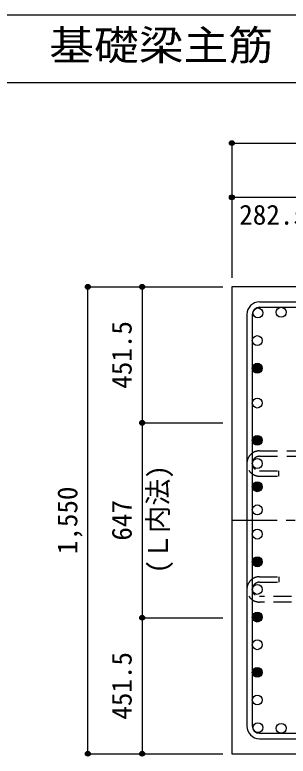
# Model space of a CAD drawing. Units: millimetres at full size, sheet at 1:30. Extents: x -5973 to 5954, y -4195 to 4201.
# Drawn here: x -942 to -36, y 1740 to 4201 of the extents above; entities that cross this region are included whole.
import ezdxf
from ezdxf.enums import TextEntityAlignment as Align

# ---------------------------------------------------------------- set-up
doc = ezdxf.new("R2010")
doc.units = ezdxf.units.MM
doc.header["$LTSCALE"] = 30
doc.header["$PDMODE"] = 32
doc.header["$PDSIZE"] = 15
doc.linetypes.add('CHAIN1', pattern=[8, 5, -1, 1, -1])
doc.linetypes.add('DASHED2', pattern=[3, 2, -1])
for name, color, linetype in [('0-1_躯体線', 2, 'Continuous'), ('0-3_立上り筋', 4, 'Continuous'), ('0-4_フープ筋', 7, 'Continuous'), ('0-7_文字', 4, 'Continuous'), ('0-C_中子', 7, 'DASHED2'), ('0-D_寸法', 4, 'Continuous'), ('6-7_文字', 7, 'Continuous'), ('F-0_枠', 6, 'Continuous')]:
    doc.layers.add(name, color=color, linetype=linetype)
doc.styles.add('ＭＳ ゴシック', font='')
doc.styles.get('ＭＳ ゴシック').set_extended_font_data('MS Gothic')

msp = doc.modelspace()

# ---------------------------------------------------------------- linework, layer by layer
at = {"layer": '0-1_躯体線'}
for p, q in [((-222.56, 3298.3), (-222.56, 1748.3)), ((1727.44, 3298.3), (-222.56, 3298.3)), ((-222.56, 1748.3), (276.44, 1748.3))]:
    msp.add_line(p, q, dxfattribs=at)
at = {"layer": '0-3_立上り筋', "color": 3}
for centre in [(-135.87, 3211.6), (-58.87, 3213.8), (-138.06, 3119.83), (-138.06, 3028.06), (-138.06, 2912.53), (-138.06, 2788.78), (-138.06, 2711.78), (-138.06, 2634.78), (-138.06, 2557.78), (-138.06, 2477.41), (-138.06, 2385.64), (-138.06, 2293.86), (-138.06, 2202.09), (-138.06, 2110.32), (-138.06, 2018.54), (-138.06, 1926.77), (-135.87, 1835), (-58.87, 1832.8)]:
    msp.add_circle(centre, 16.5, dxfattribs=at)
at = {"layer": '0-3_立上り筋'}
for centre, radius in [((-138.06, 3028.06), 16.5), ((-138.06, 3028.06), 14.85), ((-138.06, 3028.06), 13.2), ((-138.06, 3028.06), 11.55), ((-138.06, 3028.06), 9.9), ((-138.06, 3028.06), 8.25), ((-138.06, 3028.06), 6.6), ((-138.06, 3028.06), 4.95), ((-138.06, 3028.06), 3.3), ((-138.06, 3028.06), 1.65), ((-138.06, 2788.78), 16.5), ((-138.06, 2788.78), 14.85), ((-138.06, 2788.78), 13.2), ((-138.06, 2788.78), 11.55), ((-138.06, 2788.78), 9.9), ((-138.06, 2788.78), 8.25), ((-138.06, 2788.78), 6.6), ((-138.06, 2788.78), 4.95), ((-138.06, 2788.78), 3.3), ((-138.06, 2788.78), 1.65), ((-138.06, 2634.78), 16.5), ((-138.06, 2634.78), 14.85), ((-138.06, 2634.78), 13.2), ((-138.06, 2634.78), 11.55), ((-138.06, 2634.78), 9.9), ((-138.06, 2634.78), 8.25), ((-138.06, 2634.78), 6.6), ((-138.06, 2634.78), 4.95), ((-138.06, 2634.78), 3.3), ((-138.06, 2634.78), 1.65), ((-138.06, 2385.64), 16.5), ((-138.06, 2385.64), 14.85), ((-138.06, 2385.64), 13.2), ((-138.06, 2385.64), 11.55), ((-138.06, 2385.64), 9.9), ((-138.06, 2385.64), 8.25), ((-138.06, 2385.64), 6.6), ((-138.06, 2385.64), 4.95), ((-138.06, 2385.64), 3.3), ((-138.06, 2385.64), 1.65), ((-138.06, 2202.09), 16.5), ((-138.06, 2202.09), 14.85), ((-138.06, 2202.09), 13.2), ((-138.06, 2202.09), 11.55), ((-138.06, 2202.09), 9.9), ((-138.06, 2202.09), 8.25), ((-138.06, 2202.09), 6.6), ((-138.06, 2202.09), 4.95), ((-138.06, 2202.09), 3.3), ((-138.06, 2202.09), 1.65), ((-138.06, 2018.54), 16.5), ((-138.06, 2018.54), 14.85), ((-138.06, 2018.54), 13.2), ((-138.06, 2018.54), 11.55), ((-138.06, 2018.54), 9.9), ((-138.06, 2018.54), 8.25), ((-138.06, 2018.54), 6.6), ((-138.06, 2018.54), 4.95), ((-138.06, 2018.54), 3.3), ((-138.06, 2018.54), 1.65)]:
    msp.add_circle(centre, radius, dxfattribs=at)
at = {"layer": '0-4_フープ筋'}
for p, q in [((-130.56, 3248.3), (1235.44, 3248.3)), ((-130.56, 3230.3), (1235.44, 3230.3)), ((-172.56, 3206.3), (-172.56, 1840.3)), ((-154.56, 3206.3), (-154.56, 1840.3)), ((-130.56, 1816.3), (1235.44, 1816.3)), ((-130.56, 1798.3), (1235.44, 1798.3))]:
    msp.add_line(p, q, dxfattribs=at)
for centre, radius, start, end in [((-130.56, 3206.3), 42, 90, 180), ((-130.56, 3206.3), 24, 90, 180), ((-130.56, 1840.3), 42, 180, 270), ((-130.56, 1840.3), 24, 180, 270)]:
    msp.add_arc(centre, radius, start, end, dxfattribs=at)
at = {"layer": '0-C_中子'}
for p, q in [((-130.56, 2753.78), (1235.44, 2753.78)), ((-130.56, 2735.78), (1235.44, 2735.78)), ((-130.56, 2687.78), (-66.56, 2687.78)), ((-130.56, 2335.86), (-66.56, 2335.86)), ((-130.56, 2317.86), (-66.56, 2317.86)), ((-66.56, 2335.86), (-66.56, 2317.86)), ((1235.44, 2269.86), (-130.56, 2269.86)), ((1235.44, 2251.86), (-130.56, 2251.86))]:
    msp.add_line(p, q, dxfattribs=at)
msp.add_lwpolyline([(-130.56, 2669.78), (-66.56, 2669.78), (-66.56, 2687.78)], dxfattribs=at)
for centre, radius in [((-130.56, 2711.78), 42), ((-130.56, 2711.78), 24), ((-130.56, 2293.86), 42), ((-130.56, 2293.86), 24)]:
    msp.add_arc(centre, radius, 90, 270, dxfattribs=at)
at = {"layer": '0-D_寸法'}
for p, q in [((-222.56, 3775.34), (-222.56, 3595.34)), ((-222.56, 3775.34), (-222.56, 3595.34)), ((-222.56, 3775.34), (1327.44, 3775.34)), ((-222.56, 3595.34), (-222.56, 3328.3)), ((-222.56, 3595.34), (59.95, 3595.34)), ((-222.56, 3595.34), (-222.56, 3328.3)), ((-699.6, 3298.3), (-519.6, 3298.3)), ((-699.6, 3298.3), (-519.6, 3298.3)), ((-699.6, 1748.3), (-699.6, 3298.3)), ((-519.6, 3298.3), (-519.6, 2846.8)), ((-519.6, 3298.3), (-252.56, 3298.3)), ((-519.6, 2846.8), (-519.6, 2199.8)), ((-519.6, 2846.8), (-252.56, 2846.8)), ((-519.6, 2199.8), (-252.56, 2199.8)), ((-519.6, 2199.8), (-519.6, 1748.3)), ((-699.6, 1748.3), (-519.6, 1748.3)), ((-519.6, 1748.3), (-252.56, 1748.3)), ((-519.6, 1748.3), (-252.56, 1748.3))]:
    msp.add_line(p, q, dxfattribs=at)
at = {"layer": '0-D_寸法', "linetype": 'CHAIN1'}
msp.add_line((-222.56, 2523.3), (1327.44, 2523.3), dxfattribs=at)
at = {"layer": '0-D_寸法'}
for centre, radius in [((-222.56, 3775.34), 8), ((-222.56, 3775.34), 7.2), ((-222.56, 3775.34), 6.4), ((-222.56, 3775.34), 5.6), ((-222.56, 3775.34), 4.8), ((-222.56, 3775.34), 4), ((-222.56, 3775.34), 3.2), ((-222.56, 3775.34), 2.4), ((-222.56, 3775.34), 1.6), ((-222.56, 3775.34), 0.8), ((-222.56, 3595.34), 8), ((-222.56, 3595.34), 7.2), ((-222.56, 3595.34), 6.4), ((-222.56, 3595.34), 5.6), ((-222.56, 3595.34), 4.8), ((-222.56, 3595.34), 4), ((-222.56, 3595.34), 3.2), ((-222.56, 3595.34), 2.4), ((-222.56, 3595.34), 1.6), ((-222.56, 3595.34), 0.8), ((-699.6, 3298.3), 8), ((-699.6, 3298.3), 7.2), ((-699.6, 3298.3), 6.4), ((-699.6, 3298.3), 5.6), ((-699.6, 3298.3), 4.8), ((-699.6, 3298.3), 4), ((-699.6, 3298.3), 3.2), ((-699.6, 3298.3), 2.4), ((-699.6, 3298.3), 1.6), ((-699.6, 3298.3), 0.8), ((-519.6, 3298.3), 8), ((-519.6, 3298.3), 7.2), ((-519.6, 3298.3), 6.4), ((-519.6, 3298.3), 5.6), ((-519.6, 3298.3), 4.8), ((-519.6, 3298.3), 4), ((-519.6, 3298.3), 3.2), ((-519.6, 3298.3), 2.4), ((-519.6, 3298.3), 1.6), ((-519.6, 3298.3), 0.8), ((-519.6, 2846.8), 8), ((-519.6, 2846.8), 7.2), ((-519.6, 2846.8), 6.4), ((-519.6, 2846.8), 5.6), ((-519.6, 2846.8), 4.8), ((-519.6, 2846.8), 4), ((-519.6, 2846.8), 3.2), ((-519.6, 2846.8), 2.4), ((-519.6, 2846.8), 1.6), ((-519.6, 2846.8), 0.8), ((-519.6, 2199.8), 8), ((-519.6, 2199.8), 7.2), ((-519.6, 2199.8), 6.4), ((-519.6, 2199.8), 5.6), ((-519.6, 2199.8), 4.8), ((-519.6, 2199.8), 4), ((-519.6, 2199.8), 3.2), ((-519.6, 2199.8), 2.4), ((-519.6, 2199.8), 1.6), ((-519.6, 2199.8), 0.8), ((-699.6, 1748.3), 8), ((-699.6, 1748.3), 7.2), ((-699.6, 1748.3), 6.4), ((-699.6, 1748.3), 5.6), ((-699.6, 1748.3), 4.8), ((-699.6, 1748.3), 4), ((-699.6, 1748.3), 3.2), ((-699.6, 1748.3), 2.4), ((-699.6, 1748.3), 1.6), ((-699.6, 1748.3), 0.8), ((-519.6, 1748.3), 8), ((-519.6, 1748.3), 7.2), ((-519.6, 1748.3), 6.4), ((-519.6, 1748.3), 5.6), ((-519.6, 1748.3), 4.8), ((-519.6, 1748.3), 4), ((-519.6, 1748.3), 3.2), ((-519.6, 1748.3), 2.4), ((-519.6, 1748.3), 1.6), ((-519.6, 1748.3), 0.8)]:
    msp.add_circle(centre, radius, dxfattribs=at)
at = {"layer": '0-D_寸法', "color": 7}
for p in [(-222.56, 3775.34), (-222.56, 3775.34), (-222.56, 3595.34), (-222.56, 3595.34), (-699.6, 3298.3), (-519.6, 3298.3), (-519.6, 3298.3), (-519.6, 2846.8), (-519.6, 2846.8), (-519.6, 2199.8), (-519.6, 2199.8), (-699.6, 1748.3), (-519.6, 1748.3), (-519.6, 1748.3)]:
    msp.add_point(p, dxfattribs=at)
at = {"layer": 'F-0_枠'}
msp.add_line((-5972.88, 4201.15), (5954.1, 4201.15), dxfattribs=at)
at = {"layer": 'F-0_枠', "color": 2}
msp.add_line((-5972.88, 3976.15), (3723.6, 3976.15), dxfattribs=at)

# ---------------------------------------------------------------- texts
at = {"layer": '0-7_文字', "style": 'ＭＳ ゴシック'}
msp.add_text('(Ｌ内法)', height=65.98, rotation=90, dxfattribs=at).set_placement((-414.55, 2346.7), align=Align.BOTTOM_LEFT)
at = {"layer": '0-D_寸法', "style": 'ＭＳ ゴシック'}
msp.add_text('282.5', height=65.98, dxfattribs=at).set_placement((-197.83, 3484.86), align=Align.BOTTOM_LEFT)
for s, p in [('451.5', (-534.6, 2960.05)), ('1,550', (-714.6, 2410.8)), ('647', (-534.6, 2455.8)), ('451.5', (-534.6, 1861.55))]:
    msp.add_text(s, height=65.98, rotation=90, dxfattribs=at).set_placement(p, align=Align.BOTTOM_LEFT)
at = {"layer": '6-7_文字', "color": 2, "style": 'ＭＳ ゴシック', "width": 1.1}
msp.add_text('\u3000\u3000基礎梁主筋\u3000６本タイプ', height=98.97, dxfattribs=at).set_placement((-1124.64, 4021.15), align=Align.BOTTOM_LEFT)

doc.saveas('drawing.dxf')
